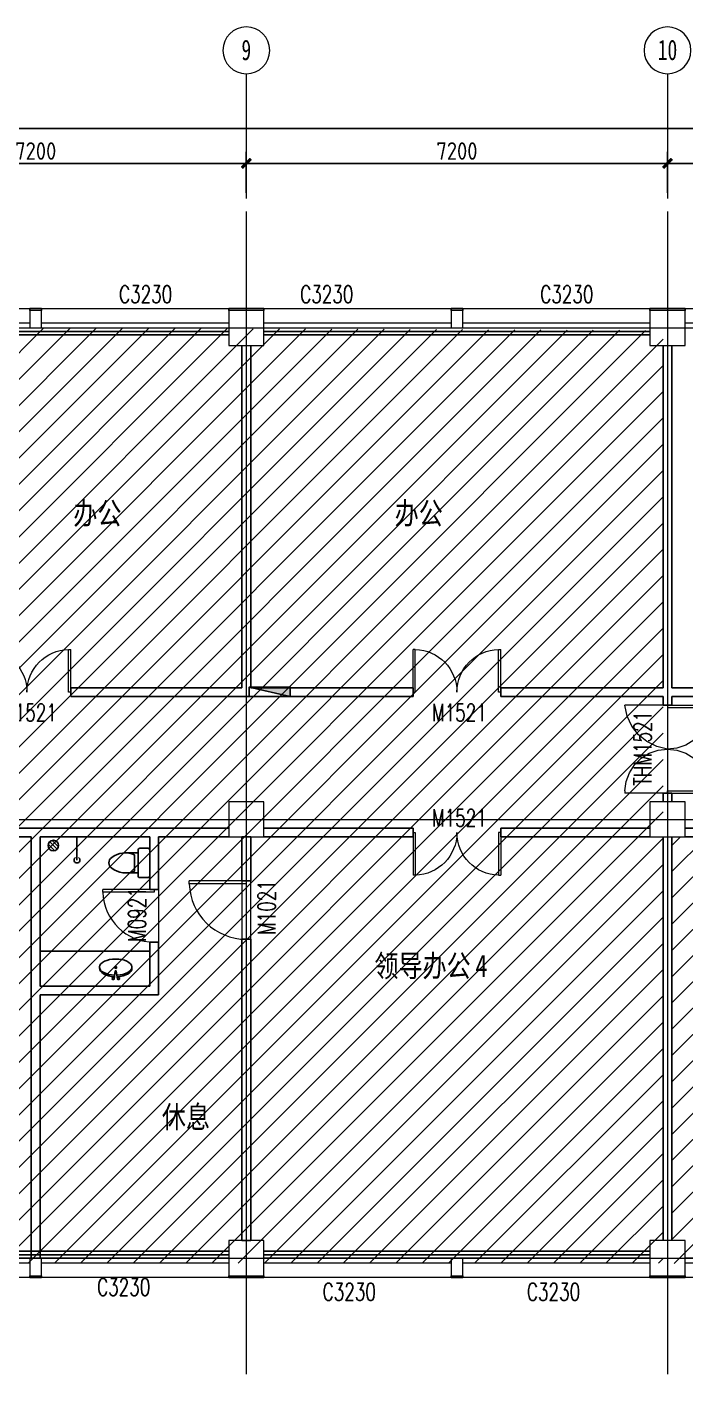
# Model space of a CAD drawing. Header units: millimetres. Extents: x 33621 to 401573, y -91663 to 133135.
# Drawn here: x 92547 to 103797, y 76086 to 99111 of the extents above; entities that cross this region are included whole.
import ezdxf
from ezdxf.enums import TextEntityAlignment as Align

# ---------------------------------------------------------------- set-up
doc = ezdxf.new("R2010")
doc.units = ezdxf.units.MM
doc.header["$LTSCALE"] = 10
doc.linetypes.add('DASHEDX2', pattern=[1.5, 1, -0.5])
doc.linetypes.add('DOTE', pattern=[2.42, 2, -0.2, 0.02, -0.2])
doc.layers.get('0').update_dxf_attribs({"color": 253})
doc.layers.get('Defpoints').update_dxf_attribs({"color": 250})
for name, color, linetype in [('3', 253, 'Continuous'), ('Dim【尺寸标注】', 253, 'Continuous'), ('LATRINE', 253, 'Continuous'), ('LAYER3', 253, 'Continuous'), ('LAYER4', 253, 'Continuous'), ('LAYER5', 253, 'Continuous'), ('LVTRY', 253, 'Continuous'), ('PUB_DIM', 253, 'Continuous'), ('PUB_TEXT', 253, 'Continuous'), ('SURFACE', 253, 'Continuous'), ('w-消火栓', 253, 'Continuous'), ('wall-隔', 253, 'Continuous'), ('WINDOW_TEXT', 253, 'Continuous'), ('家具', 253, 'Continuous'), ('水-地漏', 253, 'Continuous')]:
    doc.layers.add(name, color=color, linetype=linetype)
for name, color, linetype, lineweight in [('AXIS【轴号】', 253, 'Continuous', 0), ('COLUMN', 253, 'Continuous', 0), ('DOTE', 253, 'DOTE', 0), ('WALL', 253, 'Continuous', 0), ('WINDOW', 253, 'Continuous', 0), ('Xline【辅助线】', 253, 'Continuous', 0)]:
    doc.layers.add(name, color=color, linetype=linetype, lineweight=lineweight)
doc.styles.add('_TCH_WINDOW', font='SIMPLEX', dxfattribs={"bigfont": 'GBCBIG'})
doc.styles.add('CCD_DIM', font='ARCHS.SHX')
doc.styles.add('宋体', font='', dxfattribs={"width": 0.7})
doc.styles.get('宋体').set_extended_font_data('SimSun')
doc.dimstyles.new('ZL_1：100', dxfattribs={"dimtxt": 3, "dimasz": 1, "dimexe": 2, "dimexo": 2, "dimgap": 0.6, "dimtad": 1, "dimdec": 0, "dimrnd": 5, "dimdsep": 46, "dimtxsty": 'CCD_DIM', "dimblk": 'WS-cj', "dimblk1": 'WS-cj', "dimblk2": 'WS-cj', "dimcen": 1, "dimclrd": 44, "dimclre": 44, "dimclrt": 2, "dimadec": 0, "dimazin": 2, "dimtfac": 1, "dimtdec": 0, "dimtix": 1, "dimtmove": 2, "dimatfit": 3, "dimldrblk": 'hl_arrow2', "dimfxl": 5, "dimfxlon": 1, "dimarcsym": 0})

# ---------------------------------------------------------------- blocks, each defined once
blk = doc.blocks.new('A$C22332745')
at = {"layer": 'LAYER3', "color": 181, "extrusion": (0, 0, -1)}
for centre, ratio, start_param, end_param in [((277, 214), 0.5, 4.782885, 10.934222), ((277, 195), 0.531076, 4.795815, 6.348539), ((277, 195), 0.531076, 3.076239, 4.638107)]:
    blk.add_ellipse(centre, major_axis=(-277, 0), ratio=ratio, start_param=start_param, end_param=end_param, dxfattribs=at)
at = {"layer": 'LAYER4', "color": 252}
for p, q in [((267, 148), (249, 9)), ((285, 148), (267, 148)), ((302, 9), (285, 148))]:
    blk.add_line(p, q, dxfattribs=at)
for centre in [(231, 18), (320, 18)]:
    blk.add_circle(centre, 17.9, dxfattribs=at)
at = {"layer": 'LAYER5', "color": 251}
blk.add_circle((277, 208), 16, dxfattribs=at)
blk = doc.blocks.new('A$C2CC91CCB')
at = {"color": 251, "rotation": 90}
blk.add_blockref('A$C22332745', (353, 0), dxfattribs=at)
blk = doc.blocks.new('A$C477C625D')
at = {"color": 7}
blk.add_blockref('A$C2CC91CCB', (0, 0), dxfattribs=at)
blk = doc.blocks.new('A$C4D690477')
at = {"layer": '家具', "color": 251}
blk.add_blockref('A$C477C625D', (0, 0), dxfattribs=at)
blk = doc.blocks.new('$QC001_5')
blk.add_line((-325, 200), (325, 0))
blk.add_lwpolyline([(325, 0), (325, 200), (-325, 200), (-325, 0)], close=True)
blk.add_solid([(-325, 200), (325, 200), (-325, 200), (325, 0)])
at = {"flags": 1}
for tag in ['UNIT', 'WHAT', 'SPEC']:
    blk.add_attdef(tag, (0, 0), '', height=0.001, dxfattribs=at)
blk = doc.blocks.new('w-地漏')
at = {"layer": '水-地漏'}
for p, q in [((-57, -13), (16, 60)), ((-41, -41), (44, 44)), ((-13, -57), (60, 16))]:
    blk.add_line(p, q, dxfattribs=at)
blk.add_circle((2, 2), 60, dxfattribs=at)
blk = doc.blocks.new('$DorLib2D$00000141')
at = {"color": 0}
for points in [[(-0.5, 0), (-0.5, 0.487)], [(-0.475, 0.487), (-0.5, 0.487)], [(-0.475, 0), (-0.475, 0.487)], [(-0.369, 0.473), (-0.475, 0.487)], [(-0.268, 0.435), (-0.369, 0.473)], [(0.369, 0.473), (0.268, 0.435)], [(0.475, 0.487), (0.369, 0.473)], [(0.475, 0), (0.475, 0.487)], [(0.475, 0.487), (0.5, 0.487)], [(0.5, 0), (0.5, 0.487)], [(-0.178, 0.377), (-0.268, 0.435)], [(-0.103, 0.3), (-0.178, 0.377)], [(0.178, 0.377), (0.103, 0.3)], [(0.268, 0.435), (0.178, 0.377)], [(-0.047, 0.208), (-0.103, 0.3)], [(-0.012, 0.107), (-0.047, 0.208)], [(0.047, 0.208), (0.012, 0.107)], [(0.103, 0.3), (0.047, 0.208)], [(0, 0), (-0.012, 0.107)], [(-0.012, -0.107), (0, 0)], [(0.012, 0.107), (0, 0)], [(-0.5, 0), (-0.475, 0)], [(0.5, 0), (0.475, 0)]]:
    blk.add_lwpolyline(points, dxfattribs=at)
at = {"color": 0, "linetype": 'DASHEDX2'}
for points in [[(0, 0), (0.03, -0.122), (0.086, -0.234), (0.165, -0.331), (0.264, -0.408), (0.378, -0.461), (0.5, -0.488)], [(-0.5, 0), (-0.5, -0.488)], [(-0.047, -0.208), (-0.012, -0.107)], [(0.5, 0), (0.5, -0.488)], [(-0.178, -0.377), (-0.103, -0.3)], [(-0.103, -0.3), (-0.047, -0.208)], [(-0.369, -0.473), (-0.268, -0.435)], [(-0.268, -0.435), (-0.178, -0.377)], [(-0.475, -0.488), (-0.5, -0.488)], [(-0.475, -0.487), (-0.369, -0.473)]]:
    blk.add_lwpolyline(points, dxfattribs=at)
blk = doc.blocks.new('$DorLib2D$00000002')
for p, q in [((-0.5, 0), (-0.5, 0.4875)), ((-0.475, 0.4875), (-0.5, 0.4875)), ((-0.475, 0), (-0.475, 0.4875)), ((0.475, 0), (0.475, 0.4875)), ((0.475, 0.4875), (0.5, 0.4875)), ((0.5, 0), (0.5, 0.4875)), ((-0.5, 0), (-0.475, 0)), ((0.5, 0), (0.475, 0))]:
    blk.add_line(p, q)
at = {"lineweight": 13}
for centre, start, end in [((-0.4875, 0), 0, 88.53072), ((0.4875, 0), 91.46928, 180)]:
    blk.add_arc(centre, 0.4875, start, end, dxfattribs=at)
blk = doc.blocks.new('$WINLIB2D$00000004')
for p, q in [((-0.5, 0.5), (0.5, 0.5)), ((-0.5, 0.5), (-0.5, -0.5)), ((0.5, -0.5), (0.5, 0.5)), ((-0.5, 0.2406), (0.5, 0.2406)), ((-0.5, -0.5), (0.5, -0.5))]:
    blk.add_line(p, q)
blk = doc.blocks.new('$DorLib2D$00000001')
for p, q in [((0.45, 0.975), (0.5, 0.975)), ((0.45, 0), (0.45, 0.975)), ((0.5, 0), (0.5, 0.975)), ((0.5, 0), (0.45, 0))]:
    blk.add_line(p, q)
at = {"lineweight": 13}
blk.add_arc((0.475, 0), 0.975, 91.4693, 180, dxfattribs=at)
blk = doc.blocks.new('$plan$00001613')
for p, q in [((-260, -140), (-260, 140)), ((-200, 170), (-200, -170))]:
    blk.add_line(p, q)
blk.add_lwpolyline([(-430, -170), (-200, -170), (-200, -220, 0.414214), (-170, -250), (-30, -250, 0.414214), (0, -220), (0, 220, 0.414214), (-30, 250), (-170, 250, 0.414214), (-200, 220), (-200, 170), (-430, 170)], format="xyb")
for centre, radius, start, end in [((-590, 0), 110, 123.4509, 236.5491), ((-413, -227), 398, 67.4505, 126.6381), ((-413, 227), 398, 233.3619, 292.5495)]:
    blk.add_arc(centre, radius, start, end)
blk = doc.blocks.new('$lvtry$00000168')
blk.add_line((0, 0), (0, -395))
blk.add_arc((0, -395), 50, 121.0332, 58.9668)
for p in [(0, 0), (0, -223)]:
    blk.add_point(p)
blk = doc.blocks.new('hl_Axis-A1')
at = {"color": 150, "ltscale": 2}
blk.add_line((21.33, 0), (0, 0), dxfattribs=at)
at = {"color": 150}
blk.add_circle((25.33, 0), 4, dxfattribs=at)
at = {"color": 50, "style": '宋体', "width": 0.7}
blk.add_attdef('轴号', text='', height=3.5, dxfattribs=at).set_placement((25.33, 0), align=Align.MIDDLE_CENTER)
blk = doc.blocks.new('WS-cj')
blk.add_hatch(color=2).paths.add_polyline_path([(0.59, 0.82), (-0.82, -0.59), (-0.59, -0.82), (0.82, 0.59)])
at = {"color": 2, "linetype": 'ByBlock', "lineweight": 0}
for p, q in [((-1.1, 0), (0, 0)), ((0, 0), (1.1, 0))]:
    blk.add_line(p, q, dxfattribs=at)
at = {"color": 2}
blk.add_lwpolyline([(0.59, 0.82), (-0.82, -0.59), (-0.59, -0.82), (0.82, 0.59)], close=True, dxfattribs=at)
blk = doc.blocks.new('*D267')
at = {"layer": 'Defpoints', "color": 0, "transparency": 16777216}
for p in [(13138, 2411), (5938, 1811), (13138, 1811)]:
    blk.add_point(p, dxfattribs=at)
at = {"layer": 'Dim【尺寸标注】', "color": 44, "lineweight": -2, "transparency": 16777216}
for p, q in [((5938, 1911), (5938, 2611)), ((13138, 1911), (13138, 2611)), ((6038, 2411), (13038, 2411))]:
    blk.add_line(p, q, dxfattribs=at)
at = {"layer": 'Dim【尺寸标注】', "color": 44, "lineweight": -2, "transparency": 16777216, "xscale": 100, "yscale": 100, "zscale": 100, "rotation": 180}
blk.add_blockref('WS-cj', (5938, 2411), dxfattribs=at)
at = {"layer": 'Dim【尺寸标注】', "color": 44, "lineweight": -2, "transparency": 16777216, "xscale": 100, "yscale": 100, "zscale": 100}
blk.add_blockref('WS-cj', (13138, 2411), dxfattribs=at)
at = {"layer": 'Dim【尺寸标注】', "color": 2, "transparency": 16777216, "insert": (9538, 2623), "char_height": 300, "attachment_point": 5, "style": 'CCD_DIM'}
blk.add_mtext('7200', dxfattribs=at)
blk = doc.blocks.new('hl_arrow2')
at = {"color": 2}
blk.add_line((0, 0), (-1, 0), dxfattribs=at)
blk.add_lwpolyline([(0, 0), (-1, -1), (-1, -1), (0, 0), (-1, 1), (-1, 1)], close=True, dxfattribs=at)
blk = doc.blocks.new('*D268')
at = {"layer": 'Defpoints', "color": 0, "transparency": 16777216}
for p in [(20338, 2411), (13138, 1811), (20338, 1811)]:
    blk.add_point(p, dxfattribs=at)
at = {"layer": 'Dim【尺寸标注】', "color": 44, "lineweight": -2, "transparency": 16777216}
for p, q in [((13138, 1911), (13138, 2611)), ((20338, 1911), (20338, 2611)), ((13238, 2411), (20238, 2411))]:
    blk.add_line(p, q, dxfattribs=at)
at = {"layer": 'Dim【尺寸标注】', "color": 44, "lineweight": -2, "transparency": 16777216, "xscale": 100, "yscale": 100, "zscale": 100, "rotation": 180}
blk.add_blockref('WS-cj', (13138, 2411), dxfattribs=at)
at = {"layer": 'Dim【尺寸标注】', "color": 44, "lineweight": -2, "transparency": 16777216, "xscale": 100, "yscale": 100, "zscale": 100}
blk.add_blockref('WS-cj', (20338, 2411), dxfattribs=at)
at = {"layer": 'Dim【尺寸标注】', "color": 2, "transparency": 16777216, "insert": (16738, 2623), "char_height": 300, "attachment_point": 5, "style": 'CCD_DIM'}
blk.add_mtext('7200', dxfattribs=at)
blk = doc.blocks.new('*D269')
at = {"layer": 'Defpoints', "color": 0, "transparency": 16777216}
for p in [(27538, 2411), (20338, 1811), (27538, 1811)]:
    blk.add_point(p, dxfattribs=at)
at = {"layer": 'Dim【尺寸标注】', "color": 44, "lineweight": -2, "transparency": 16777216}
for p, q in [((20338, 1911), (20338, 2611)), ((27538, 1911), (27538, 2611)), ((20438, 2411), (27438, 2411))]:
    blk.add_line(p, q, dxfattribs=at)
at = {"layer": 'Dim【尺寸标注】', "color": 44, "lineweight": -2, "transparency": 16777216, "xscale": 100, "yscale": 100, "zscale": 100, "rotation": 180}
blk.add_blockref('WS-cj', (20338, 2411), dxfattribs=at)
at = {"layer": 'Dim【尺寸标注】', "color": 44, "lineweight": -2, "transparency": 16777216, "xscale": 100, "yscale": 100, "zscale": 100}
blk.add_blockref('WS-cj', (27538, 2411), dxfattribs=at)
at = {"layer": 'Dim【尺寸标注】', "color": 2, "transparency": 16777216, "insert": (23938, 2623), "char_height": 300, "attachment_point": 5, "style": 'CCD_DIM'}
blk.add_mtext('7200', dxfattribs=at)
blk = doc.blocks.new('*D273')
at = {"layer": 'Defpoints', "color": 0, "transparency": 16777216}
for p in [(49138, 3011), (-44462, 1811), (49138, 1811)]:
    blk.add_point(p, dxfattribs=at)
at = {"layer": 'Dim【尺寸标注】', "color": 44, "lineweight": -2, "transparency": 16777216}
for p, q in [((-44462, 2511), (-44462, 3211)), ((-44362, 3011), (49038, 3011)), ((49138, 2511), (49138, 3211))]:
    blk.add_line(p, q, dxfattribs=at)
at = {"layer": 'Dim【尺寸标注】', "color": 44, "lineweight": -2, "transparency": 16777216, "xscale": 100, "yscale": 100, "zscale": 100, "rotation": 180}
blk.add_blockref('WS-cj', (-44462, 3011), dxfattribs=at)
at = {"layer": 'Dim【尺寸标注】', "color": 44, "lineweight": -2, "transparency": 16777216, "xscale": 100, "yscale": 100, "zscale": 100}
blk.add_blockref('WS-cj', (49138, 3011), dxfattribs=at)
at = {"layer": 'Dim【尺寸标注】', "color": 2, "transparency": 16777216, "insert": (2338, 3217), "char_height": 300, "attachment_point": 5, "style": 'CCD_DIM'}
blk.add_mtext('93600', dxfattribs=at)
blk = doc.blocks.new('ZL_061117299')
at = {"layer": 'AXIS【轴号】'}
ref = blk.add_blockref('hl_Axis-A1', (13137.7, 1810.8), dxfattribs=dict(at, xscale=-100, yscale=100, zscale=100, rotation=270))
ref.add_attrib('轴号', '9', dxfattribs={"layer": '0', "color": 2, "height": 350, "style": '宋体', "width": 0.7}).set_placement((13137.7, 4351.9), align=Align.MIDDLE_CENTER)
ref = blk.add_blockref('hl_Axis-A1', (20337.7, 1810.8), dxfattribs=dict(at, xscale=-100, yscale=100, zscale=100, rotation=270))
ref.add_attrib('轴号', '10', dxfattribs={"layer": '0', "color": 2, "height": 350, "style": '宋体', "width": 0.7}).set_placement((20337.7, 4351.9), align=Align.MIDDLE_CENTER)
at = {"layer": 'Dim【尺寸标注】'}
for p1, p2, distance, picture, middle in [((-44462.3, 1810.8), (49137.7, 1810.8), 1200, '*D273', (2337.7, 3217)), ((5937.7, 1810.8), (13137.7, 1810.8), 600, '*D267', (9537.7, 2623.3)), ((13137.7, 1810.8), (20337.7, 1810.8), 600, '*D268', (16737.7, 2623.3)), ((20337.7, 1810.8), (27537.7, 1810.8), 600, '*D269', (23937.7, 2623.3))]:
    dim = blk.add_aligned_dim(p1=p1, p2=p2, distance=distance, dimstyle='ZL_1：100', dxfattribs=at)
    dim.commit()
    dim.dimension.update_dxf_attribs({"geometry": picture, "text_midpoint": middle})

msp = doc.modelspace()

# ---------------------------------------------------------------- hatches: boundary and pattern name
at = {"layer": 'Xline【辅助线】'}
h = msp.add_hatch(dxfattribs=at)
h.set_pattern_fill('ANSI31', color=256, scale=100)
h.set_pattern_definition([(45, (-301365, 120490.16), (-224.5064, 224.5064), [])])
h.paths.add_polyline_path([(103421.5, 93924.1), (82196.5, 94009.7), (82196.5, 93666.9), (81957.8, 93666.9), (81957.8, 87649), (38996.5, 87684.8), (38996.5, 85266.9), (38596.5, 85266.9), (38596.5, 77981.3), (103421.5, 77981.3)])
h = msp.add_hatch(dxfattribs=at)
h.set_pattern_fill('ANSI31', color=256, scale=100)
h.set_pattern_definition([(45, (86996.62, 77977.23), (-224.5064, 224.5064), [])])
h.paths.add_polyline_path([(107036.5, 82666.6), (105986.5, 82666.6), (105986.6, 85259.5), (103571.5, 85259.5), (103571.5, 77977.2), (107036.5, 77992.2)])

# ---------------------------------------------------------------- linework, layer by layer
at = {"layer": '3'}
for p, q in [((95996.5, 93906.9), (89396.5, 93906.9)), ((95996.5, 93846.9), (89396.5, 93846.9)), ((103196.5, 93906.9), (96596.5, 93906.9)), ((103196.5, 93846.9), (96596.5, 93846.9))]:
    msp.add_line(p, q, dxfattribs=at)
for points in [[(89396.5, 78186.9), (95996.5, 78186.9)], [(89396.5, 78126.9), (95996.5, 78126.9)], [(96596.5, 78186.9), (103196.5, 78186.9)], [(96596.5, 78126.9), (103196.5, 78126.9)]]:
    msp.add_lwpolyline(points, dxfattribs=at)
at = {"layer": 'COLUMN'}
for p, q in [((96596.5, 94266.9), (95996.5, 94266.9)), ((103796.5, 94266.9), (103196.5, 94266.9)), ((95996.5, 93966.9), (95996.5, 93666.9)), ((96596.5, 93666.9), (96596.5, 93966.9)), ((103196.5, 93966.9), (103196.5, 93666.9)), ((103796.5, 93666.9), (103796.5, 93966.9)), ((95996.5, 93666.9), (96596.5, 93666.9)), ((103196.5, 93666.9), (103796.5, 93666.9)), ((96596.5, 85866.9), (95996.5, 85866.9)), ((95996.5, 85866.9), (95996.5, 85266.9)), ((96596.5, 85266.9), (96596.5, 85866.9)), ((103796.5, 85866.9), (103196.5, 85866.9)), ((103196.5, 85866.9), (103196.5, 85266.9)), ((103796.5, 85266.9), (103796.5, 85866.9)), ((95996.5, 85266.9), (96596.5, 85266.9)), ((103196.5, 85266.9), (103796.5, 85266.9)), ((96596.5, 78366.9), (95996.5, 78366.9)), ((95996.5, 78366.9), (95996.5, 78066.9)), ((96596.5, 78066.9), (96596.5, 78366.9)), ((103796.5, 78366.9), (103196.5, 78366.9)), ((103196.5, 78366.9), (103196.5, 78066.9)), ((103796.5, 78066.9), (103796.5, 78366.9)), ((95996.5, 77766.9), (96596.5, 77766.9)), ((103196.5, 77766.9), (103796.5, 77766.9))]:
    msp.add_line(p, q, dxfattribs=at)
at = {"layer": 'DOTE', "ltscale": 0.1}
for p, q in [((96296.5, 95956.9), (96296.5, 76086.5)), ((103496.5, 95956.9), (103496.5, 76086.5)), ((36632.9, 93966.9), (133641.5, 93966.9)), ((36632.9, 85566.9), (133641.5, 85566.9)), ((36632.9, 78066.9), (133641.5, 78066.9))]:
    msp.add_line(p, q, dxfattribs=at)
at = {"layer": 'LATRINE'}
msp.add_lwpolyline([(92771.5, 83316.9), (94646.5, 83316.9), (94646.5, 82716.9), (92771.5, 82716.9)], close=True, dxfattribs=at)
at = {"layer": 'SURFACE'}
for p, q in [((92596.5, 94296.9), (92596.5, 94266.9)), ((92596.5, 94296.9), (92796.5, 94296.9)), ((92796.5, 94296.9), (92796.5, 94266.9)), ((95996.5, 94296.9), (95996.5, 94266.9)), ((95996.5, 94296.9), (96296.5, 94296.9)), ((96296.5, 94296.9), (96596.5, 94296.9)), ((96596.5, 94296.9), (96596.5, 94266.9)), ((99796.5, 94296.9), (99796.5, 94266.9)), ((99796.5, 94296.9), (99996.5, 94296.9)), ((99996.5, 94296.9), (99996.5, 94266.9)), ((103196.5, 94296.9), (103196.5, 94266.9)), ((103196.5, 94296.9), (103496.5, 94296.9)), ((103496.5, 94296.9), (103796.5, 94296.9)), ((103796.5, 94296.9), (103796.5, 94266.9)), ((92596.5, 77736.9), (92596.5, 77766.9)), ((92696.5, 77736.9), (92596.5, 77736.9)), ((92796.5, 77736.9), (92696.5, 77736.9)), ((92796.5, 77736.9), (92796.5, 77766.9)), ((95996.5, 77736.9), (95996.5, 77766.9)), ((96296.5, 77736.9), (95996.5, 77736.9)), ((96596.5, 77736.9), (96296.5, 77736.9)), ((96596.5, 77736.9), (96596.5, 77766.9)), ((99796.5, 77736.9), (99796.5, 77766.9)), ((99996.5, 77736.9), (99796.5, 77736.9)), ((99996.5, 77736.9), (99996.5, 77766.9)), ((103196.5, 77736.9), (103196.5, 77766.9)), ((103496.5, 77736.9), (103196.5, 77736.9)), ((103796.5, 77736.9), (103496.5, 77736.9)), ((103796.5, 77736.9), (103796.5, 77766.9))]:
    msp.add_line(p, q, dxfattribs=at)
at = {"layer": 'WALL'}
for p, q in [((92796.5, 94266.9), (92596.5, 94266.9)), ((92596.5, 94266.9), (92596.5, 93966.9)), ((92796.5, 93966.9), (92796.5, 94266.9)), ((99996.5, 94266.9), (99796.5, 94266.9)), ((99796.5, 94266.9), (99796.5, 93966.9)), ((99996.5, 93966.9), (99996.5, 94266.9)), ((92596.5, 93966.9), (92796.5, 93966.9)), ((99796.5, 93966.9), (99996.5, 93966.9)), ((92696.5, 78066.9), (92596.5, 78066.9)), ((92596.5, 78066.9), (92596.5, 77766.9)), ((92796.5, 78066.9), (92696.5, 78066.9)), ((92796.5, 77766.9), (92796.5, 78066.9)), ((99996.5, 78066.9), (99796.5, 78066.9)), ((99796.5, 78066.9), (99796.5, 77766.9)), ((99996.5, 77766.9), (99996.5, 78066.9)), ((92596.5, 77766.9), (92696.5, 77766.9)), ((92696.5, 77766.9), (92796.5, 77766.9)), ((99796.5, 77766.9), (99996.5, 77766.9))]:
    msp.add_line(p, q, dxfattribs=at)
at = {"layer": 'WALL', "color": 210}
msp.add_lwpolyline([(96221.5, 85266.9), (96221.5, 78366.9), (96371.5, 78366.9), (96371.5, 85266.9)], close=True, dxfattribs=at)
at = {"layer": 'wall-隔'}
for p, q in [((96221.5, 93666.9), (96221.5, 87816.9)), ((96371.5, 93666.9), (96371.5, 87816.9)), ((103421.5, 93666.9), (103421.5, 87816.9)), ((103571.5, 93666.9), (103571.5, 87816.9)), ((96221.5, 87816.9), (93296.5, 87816.9)), ((93296.5, 87816.9), (93296.5, 87666.9)), ((99146.5, 87816.9), (96371.5, 87816.9)), ((99146.5, 87666.9), (99146.5, 87816.9)), ((103421.5, 87816.9), (100646.5, 87816.9)), ((100646.5, 87816.9), (100646.5, 87666.9)), ((105071.5, 87816.9), (103571.5, 87816.9)), ((93296.5, 87666.9), (96296.5, 87666.9)), ((96296.5, 87666.9), (99146.5, 87666.9)), ((100646.5, 87666.9), (103421.5, 87666.9)), ((103421.5, 87666.9), (103421.5, 87516.7)), ((103421.5, 87516.7), (103571.5, 87516.7)), ((103571.5, 87666.9), (105071.5, 87666.9)), ((103571.5, 87516.7), (103571.5, 87666.9)), ((103571.5, 86016.7), (103421.5, 86016.7)), ((103421.5, 86016.7), (103421.5, 85866.9)), ((103571.5, 85866.9), (103571.5, 86016.7)), ((92696.5, 85416.9), (91646.5, 85416.9)), ((91646.5, 85266.9), (92621.5, 85266.9)), ((92621.5, 85266.9), (92621.5, 82641.9)), ((92696.5, 85416.9), (94721.5, 85416.9)), ((92771.5, 85266.9), (92771.5, 82716.9)), ((92771.5, 85266.9), (94646.5, 85266.9)), ((94646.5, 85266.9), (94646.5, 84366.9)), ((94721.5, 85416.9), (95996.5, 85416.9)), ((94796.5, 84366.9), (94796.5, 85266.9)), ((94796.5, 85266.9), (95996.5, 85266.9)), ((96221.5, 85266.9), (96221.5, 84516.9)), ((96371.5, 84516.9), (96371.5, 85266.9)), ((99146.5, 85416.9), (96596.5, 85416.9)), ((96596.5, 85266.9), (99146.5, 85266.9)), ((99146.5, 85266.9), (99146.5, 85416.9)), ((103196.5, 85416.9), (100646.5, 85416.9)), ((100646.5, 85416.9), (100646.5, 85266.9)), ((100646.5, 85266.9), (103196.5, 85266.9)), ((103421.5, 85266.9), (103421.5, 78366.9)), ((103571.5, 85266.9), (103571.5, 78366.9)), ((106346.5, 85416.9), (103796.5, 85416.9)), ((103796.5, 85266.9), (106346.5, 85266.9)), ((96221.5, 84516.9), (96371.5, 84516.9)), ((94646.5, 84366.9), (94796.5, 84366.9)), ((94796.5, 83466.9), (94646.5, 83466.9)), ((94646.5, 83466.9), (94646.5, 82716.9)), ((94796.5, 82566.9), (94796.5, 83466.9)), ((96371.5, 83516.9), (96221.5, 83516.9)), ((96221.5, 83516.9), (96221.5, 78366.9)), ((96371.5, 78366.9), (96371.5, 83516.9)), ((92771.5, 82716.9), (94646.5, 82716.9)), ((92621.5, 82641.9), (92621.5, 78066.9)), ((92771.5, 82566.9), (94796.5, 82566.9)), ((92771.5, 82566.9), (92771.5, 78066.9))]:
    msp.add_line(p, q, dxfattribs=at)
at = {"layer": 'WINDOW'}
msp.add_line((94796.5, 84366.9), (94796.5, 83466.9), dxfattribs=at)

# ---------------------------------------------------------------- block references
at = {"layer": 'LVTRY', "yscale": -1, "rotation": 180.0000000000001}
msp.add_blockref('$lvtry$00000168', (93401.7, 85266.9), dxfattribs=at)
at = {"layer": 'LVTRY', "rotation": 359.9999999999999}
msp.add_blockref('$plan$00001613', (94646.5, 84823), dxfattribs=at)
at = {"layer": 'PUB_DIM'}
msp.add_blockref('ZL_061117299', (83158.8, 94366.9), dxfattribs=at)
at = {"layer": 'w-消火栓', "xscale": 1.077000000048428, "yscale": 0.8000000000465661}
msp.add_blockref('$QC001_5', (96696.5, 87666.9), dxfattribs=at)
at = {"layer": 'WINDOW'}
ref = msp.add_blockref('$WINLIB2D$00000004', (90996.5, 94131.9), dxfattribs=dict(at, xscale=3200, yscale=-330, zscale=3200))
ref.add_attrib('A', 'C3230', (90018.1, 94393.2), dxfattribs={"layer": 'WINDOW_TEXT', "height": 297.5, "style": '_TCH_WINDOW', "width": 0.705882})
ref = msp.add_blockref('$WINLIB2D$00000004', (94396.5, 94131.9), dxfattribs=dict(at, xscale=3200, yscale=-330, zscale=3200))
ref.add_attrib('A', 'C3230', (94121.3, 94393.2), dxfattribs={"layer": 'WINDOW_TEXT', "height": 297.5, "style": '_TCH_WINDOW', "width": 0.705882})
ref = msp.add_blockref('$WINLIB2D$00000004', (98196.5, 94131.9), dxfattribs=dict(at, xscale=3200, yscale=-330, zscale=3200))
ref.add_attrib('A', 'C3230', (97218.1, 94393.2), dxfattribs={"layer": 'WINDOW_TEXT', "height": 297.5, "style": '_TCH_WINDOW', "width": 0.705882})
ref = msp.add_blockref('$WINLIB2D$00000004', (101596.5, 94131.9), dxfattribs=dict(at, xscale=3200, yscale=-330, zscale=3200))
ref.add_attrib('A', 'C3230', (101321.3, 94393.2), dxfattribs={"layer": 'WINDOW_TEXT', "height": 297.5, "style": '_TCH_WINDOW', "width": 0.705882})
ref = msp.add_blockref('$WINLIB2D$00000004', (105396.5, 94131.9), dxfattribs=dict(at, xscale=3200, yscale=-330, zscale=3200))
ref.add_attrib('A', 'C3230', (104418.1, 94393.2), dxfattribs={"layer": 'WINDOW_TEXT', "height": 297.5, "style": '_TCH_WINDOW', "width": 0.705882})
ref = msp.add_blockref('$DorLib2D$00000002', (92546.5, 87741.9), dxfattribs=dict(at, xscale=-1500, yscale=1500, zscale=-1500))
ref.add_attrib('A', 'M1521', (92121.5, 87243.2), dxfattribs={"layer": 'WINDOW_TEXT', "height": 297.5, "style": '_TCH_WINDOW', "width": 0.705882})
ref = msp.add_blockref('$DorLib2D$00000002', (99896.5, 87741.9), dxfattribs=dict(at, xscale=-1500, yscale=1500, zscale=-1500))
ref.add_attrib('A', 'M1521', (99471.5, 87243.2), dxfattribs={"layer": 'WINDOW_TEXT', "height": 297.5, "style": '_TCH_WINDOW', "width": 0.705882})
ref = msp.add_blockref('$DorLib2D$00000141', (103496.5, 86766.7), dxfattribs=dict(at, xscale=-1500, yscale=1500, zscale=-1500, rotation=270))
ref.add_attrib('A', 'THM1521', (103220.3, 86141.7), dxfattribs={"layer": 'WINDOW_TEXT', "height": 297.5, "rotation": 90, "style": '_TCH_WINDOW', "width": 0.705882})
ref = msp.add_blockref('$DorLib2D$00000002', (99896.5, 85341.9), dxfattribs=dict(at, xscale=1500, yscale=-1500, zscale=1500))
ref.add_attrib('A', 'M1521', (99471.5, 85443.2), dxfattribs={"layer": 'WINDOW_TEXT', "height": 297.5, "style": '_TCH_WINDOW', "width": 0.705882})
ref = msp.add_blockref('$DorLib2D$00000001', (96296.5, 84016.9), dxfattribs=dict(at, xscale=-1000, yscale=-1000, zscale=-1000, rotation=270.0000000000005))
ref.add_attrib('A', 'M1021', (96793.4, 83591.9), dxfattribs={"layer": 'WINDOW_TEXT', "height": 297.5, "rotation": 90, "style": '_TCH_WINDOW', "width": 0.705882})
ref = msp.add_blockref('$DorLib2D$00000001', (94721.5, 83916.9), dxfattribs=dict(at, xscale=-900, yscale=-900, zscale=-900, rotation=270.0000000000012))
ref.add_attrib('A', 'M0921', (94577.2, 83471.9), dxfattribs={"layer": 'WINDOW_TEXT', "height": 297.5, "rotation": 90, "style": '_TCH_WINDOW', "width": 0.705882})
ref = msp.add_blockref('$WINLIB2D$00000004', (90996.5, 77901.9), dxfattribs=dict(at, xscale=3200, yscale=-330, zscale=3200, rotation=180))
ref.add_attrib('A', 'C3230', (90060.8, 77343.2), dxfattribs={"layer": 'WINDOW_TEXT', "height": 297.5, "style": '_TCH_WINDOW', "width": 0.705882})
ref = msp.add_blockref('$WINLIB2D$00000004', (94396.5, 77901.9), dxfattribs=dict(at, xscale=3200, yscale=-330, zscale=3200, rotation=180))
ref.add_attrib('A', 'C3230', (93746.2, 77424.8), dxfattribs={"layer": 'WINDOW_TEXT', "height": 297.5, "style": '_TCH_WINDOW', "width": 0.705882})
ref = msp.add_blockref('$WINLIB2D$00000004', (98196.5, 77901.9), dxfattribs=dict(at, xscale=3200, yscale=-330, zscale=3200, rotation=180))
ref.add_attrib('A', 'C3230', (97602, 77343.2), dxfattribs={"layer": 'WINDOW_TEXT', "height": 297.5, "style": '_TCH_WINDOW', "width": 0.705882})
ref = msp.add_blockref('$WINLIB2D$00000004', (101596.5, 77901.9), dxfattribs=dict(at, xscale=3200, yscale=-330, zscale=3200, rotation=180))
ref.add_attrib('A', 'C3230', (101093.6, 77343.2), dxfattribs={"layer": 'WINDOW_TEXT', "height": 297.5, "style": '_TCH_WINDOW', "width": 0.705882})
ref = msp.add_blockref('$WINLIB2D$00000004', (105396.5, 77901.9), dxfattribs=dict(at, xscale=3200, yscale=-330, zscale=3200, rotation=180))
ref.add_attrib('A', 'C3230', (104802, 77343.2), dxfattribs={"layer": 'WINDOW_TEXT', "height": 297.5, "style": '_TCH_WINDOW', "width": 0.705882})
at = {"layer": '家具', "color": 251, "xscale": -1, "rotation": 90}
msp.add_blockref('A$C4D690477', (94341.3, 83180.6), dxfattribs=at)
at = {"layer": '水-地漏', "xscale": -1.5, "yscale": 1.5, "zscale": 1.5}
msp.add_blockref('w-地漏', (93001.5, 85116.9), dxfattribs=at)

# ---------------------------------------------------------------- texts
at = {"layer": 'PUB_TEXT', "style": '宋体', "width": 0.8}
for s, height, p in [('办公', 377.64, (93338.4, 90609.2)), ('办公', 377.64, (98832.1, 90609.2)), ('领导办公', 377.64, (98484.7, 82875.5)), ('4', 377.6, (100213, 82875.5)), ('休息', 377.64, (94852.6, 80291.3))]:
    msp.add_text(s, height=height, dxfattribs=at).set_placement(p)

doc.saveas('drawing.dxf')
